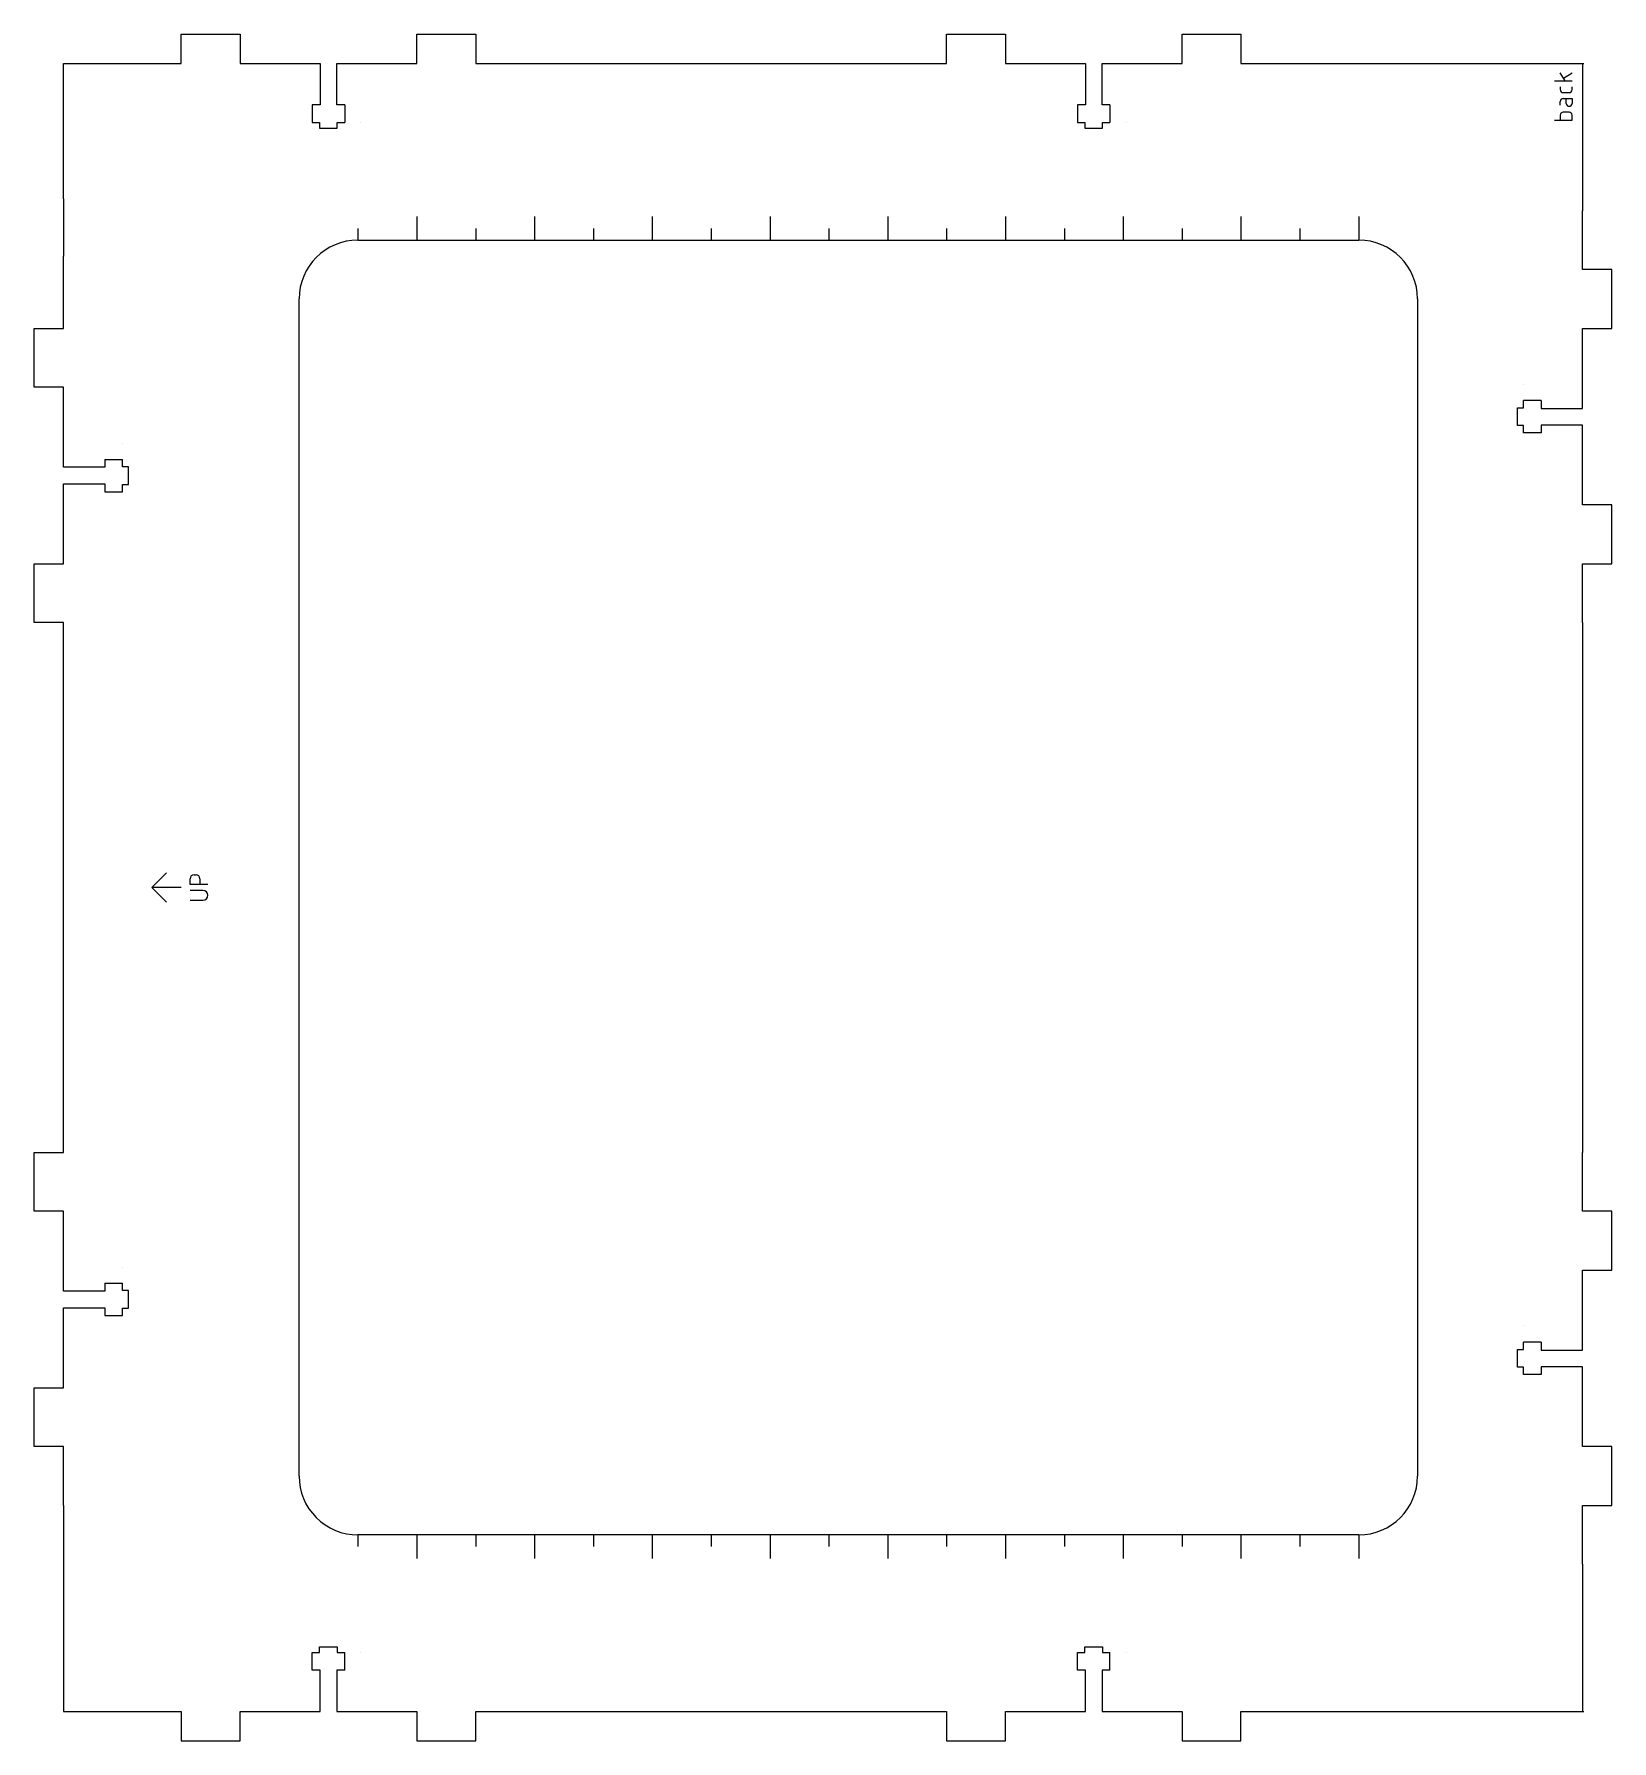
# Model space of a CAD drawing. Header units: millimetres. Extents: x -134 to 134, y -145 to 145.
import ezdxf

# ---------------------------------------------------------------- set-up
doc = ezdxf.new("R2010")
doc.units = ezdxf.units.MM
doc.layers.get('0').update_dxf_attribs({"linetype": 'CONTINUOUS', "lineweight": 25, "true_color": 0x000000})
doc.layers.add('Drawings', color=4, linetype='CONTINUOUS', lineweight=0, true_color=0x00ffff)

# ---------------------------------------------------------------- blocks, each defined once
blk = doc.blocks.new('tgrips')
for p, q in [((10, 5), (20, 5)), ((10, 0), (10, 5)), ((20, 5), (20, 0)), ((50, 5), (60, 5)), ((50, 0), (50, 5)), ((60, 5), (60, 0)), ((0, 0), (10, 0)), ((20, 0), (33.58, 0)), ((33.58, 0), (33.58, -7)), ((36.4, -7), (36.4, 0)), ((36.4, 0), (50, 0)), ((60, 0), (70, 0)), ((70, 0), (70, 0)), ((32.25, -7), (32.25, -10)), ((33.58, -7), (32.25, -7)), ((37.75, -7), (36.4, -7)), ((37.75, -7), (37.75, -10)), ((32.25, -10), (33.5, -10)), ((33.5, -10), (33.5, -11)), ((33.5, -11), (36.5, -11)), ((36.5, -10), (37.75, -10)), ((36.5, -11), (36.5, -10)), ((40.5, -10), (40.5, -10))]:
    blk.add_line(p, q)

msp = doc.modelspace()

# ---------------------------------------------------------------- linework, layer by layer
for p, q in [((-129, 140), (-119, 140)), ((-129, 117), (-129, 140)), ((-117, 140), (-109, 140)), ((-49, 140), (11, 140)), ((81, 140), (129.25, 140)), ((129, 140), (129, 115)), ((-129, 117), (-129, 107.25)), ((-79, 110), (91, 110)), ((-129, 105), (-129, 107.25)), ((-89, -100), (-89, 100)), ((101, 100), (101, -100)), ((129, 45), (129, -45)), ((-129, -35), (-129, 35)), ((-129, -105), (-129, -117)), ((129, -105), (129, -105)), ((91, -110), (-79, -110)), ((129, -115), (129, -140)), ((-129, -117), (-129, -140)), ((-129, -140), (-119, -140)), ((-49, -140), (11, -140)), ((81, -140), (129.25, -140))]:
    msp.add_line(p, q)
for centre, start, end in [((-79, 100), 90, 180), ((91, 100), 360, 90), ((-79, -100), 180, 270.0001), ((91, -100), 270, 360)]:
    msp.add_arc(centre, 10, start, end)
at = {"layer": 'Drawings'}
for p, q in [((124.24, 137.07), (127.24, 137.07)), ((126.07, 137.07), (125.24, 138.41)), ((125.79, 137.51), (127.24, 138.41)), ((125.24, 136.07), (125.24, 135.57)), ((125.24, 132.91), (125.24, 133.57)), ((125.74, 135.07), (126.74, 135.07)), ((125.74, 134.07), (127.24, 134.07)), ((126.24, 133.24), (126.24, 134.07)), ((127.24, 135.57), (127.24, 136.07)), ((127.24, 134.07), (127.24, 133.24)), ((125.24, 131.24), (125.24, 130.41)), ((126.74, 131.74), (125.74, 131.74)), ((127.24, 130.41), (127.24, 131.24)), ((124.24, 130.41), (127.24, 130.41)), ((-69, 114), (-69, 110)), ((-49, 114), (-49, 110)), ((-29, 114), (-29, 110)), ((-9, 114), (-9, 110)), ((11, 114), (11, 110)), ((31, 114), (31, 110)), ((51, 114), (51, 110)), ((71, 114), (71, 110)), ((91, 114), (91, 110)), ((-79, 112), (-79, 110)), ((-59, 112), (-59, 110)), ((-39, 112), (-39, 110)), ((-19, 112), (-19, 110)), ((1, 112), (1, 110)), ((21, 112), (21, 110)), ((41, 112), (41, 110)), ((61, 112), (61, 110)), ((81, 112), (81, 110)), ((-114, 0), (-111.5, 2.5)), ((-107.5, 0.5), (-107.5, 1.5)), ((-104.5, 0.5), (-107.5, 0.5)), ((-106.83, 2.17), (-106.5, 2.17)), ((-105.83, 1.5), (-105.83, 0.5)), ((-109, 0), (-114, 0)), ((-114, 0), (-111.5, -2.5)), ((-105.33, -0.5), (-107.5, -0.5)), ((-107.5, -2.17), (-105.33, -2.17)), ((-79, -110), (-79, -112)), ((-69, -110), (-69, -114)), ((-59, -110), (-59, -112)), ((-49, -110), (-49, -114)), ((-39, -110), (-39, -112)), ((-29, -110), (-29, -114)), ((-19, -110), (-19, -112)), ((-9, -110), (-9, -114)), ((1, -110), (1, -112)), ((11, -110), (11, -114)), ((21, -110), (21, -112)), ((31, -110), (31, -114)), ((41, -110), (41, -112)), ((51, -110), (51, -114)), ((61, -110), (61, -112)), ((71, -110), (71, -114)), ((81, -110), (81, -112)), ((91, -110), (91, -114))]:
    msp.add_line(p, q, dxfattribs=at)
for centre, radius, start, end in [((125.74, 135.57), 0.5, 180, 270), ((125.74, 133.57), 0.5, 90, 180), ((126.74, 135.57), 0.5, 270, 360), ((125.74, 131.24), 0.5, 90, 180), ((126.74, 133.24), 0.5, 180, 360), ((126.74, 131.24), 0.5, 360, 90), ((-106.83, 1.5), 0.667, 90, 180), ((-106.5, 1.5), 0.667, 360, 90), ((-105.33, -1.33), 0.833, 270, 90)]:
    msp.add_arc(centre, radius, start, end, dxfattribs=at)

# ---------------------------------------------------------------- block references
for p, rotation in [((11, 140), 360), ((-119, 140), 360), ((-129, 35), 90), ((-129, -105), 90)]:
    msp.add_blockref('tgrips', p, dxfattribs=dict(rotation=rotation))
at = {"yscale": -1}
for p, rotation in [((129, 45), 90), ((129, -115), 90), ((-119, -140), 360), ((11, -140), 360)]:
    msp.add_blockref('tgrips', p, dxfattribs=dict(at, rotation=rotation))

doc.saveas('drawing.dxf')
